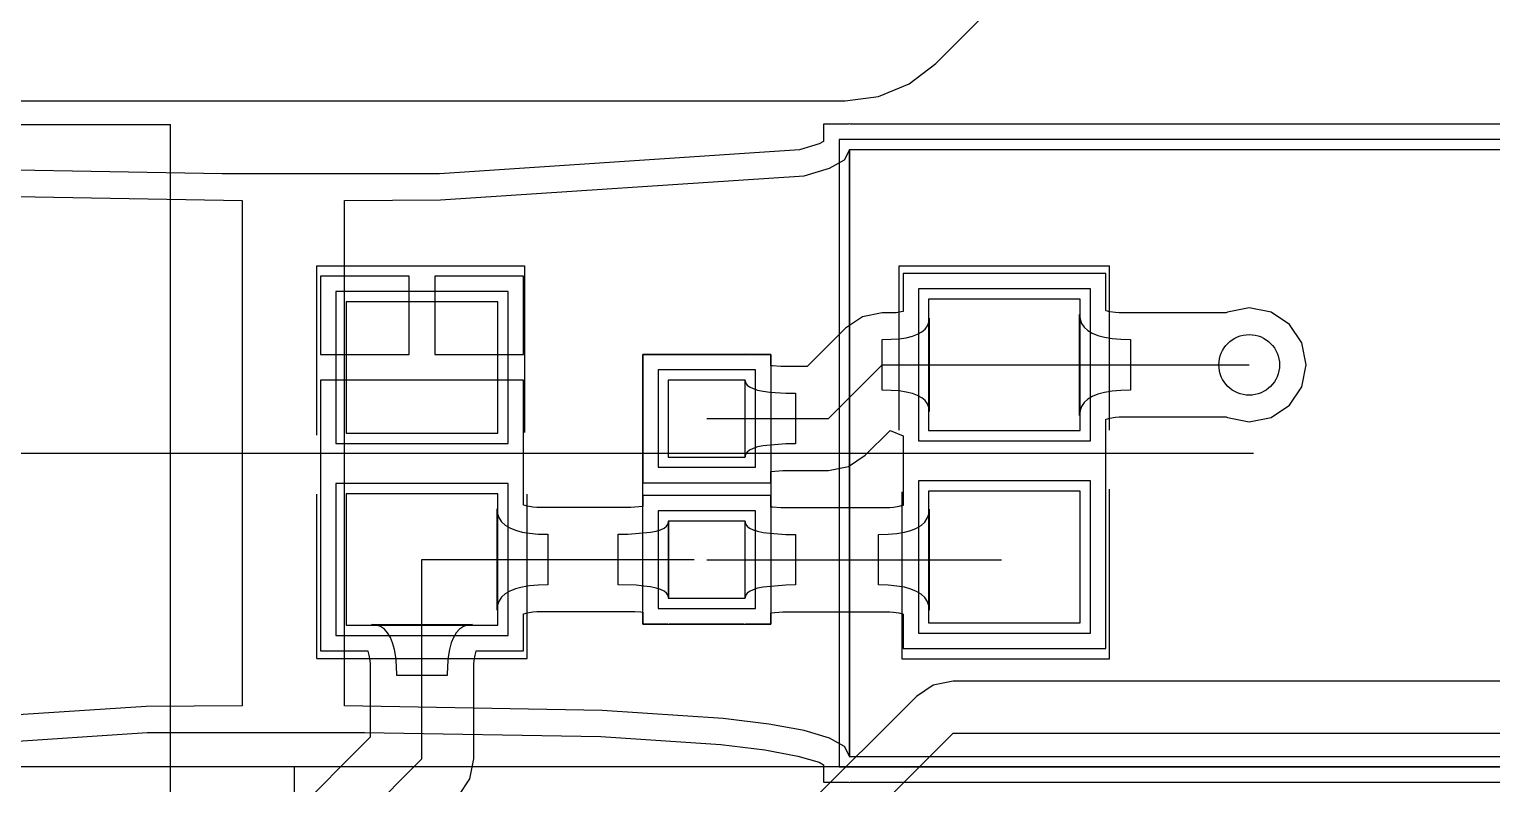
# Model space of a CAD drawing. Header units: millimetres. Extents: x 79 to 123, y 34 to 143.
# Drawn here: x 99.57 to 114.04, y 126.12 to 133.58 of the extents above; entities that cross this region are included whole.
import ezdxf

# ---------------------------------------------------------------- set-up
doc = ezdxf.new("R2010")
doc.units = ezdxf.units.MM
for name, color, linetype in [('BottomLayer', 5, 'Continuous'), ('BottomOverlay', 54, 'Continuous'), ('BottomPaste', 16, 'Continuous'), ('BottomSolder', 6, 'Continuous'), ('MultiLayer', 9, 'Continuous'), ('TopLayer', 1, 'Continuous'), ('TopOverlay', 2, 'Continuous'), ('TopPaste', 8, 'Continuous'), ('TopSolder', 216, 'Continuous')]:
    doc.layers.add(name, color=color, linetype=linetype)

# ---------------------------------------------------------------- blocks, each defined once
blk = doc.blocks.new('18650____________B_1')
at = {"layer": 'BottomLayer'}
for p, q in [((76.631, 16.51), (76.631, 8.51)), ((82.631, 16.51), (76.631, 16.51)), ((82.631, 8.51), (82.631, 16.51))]:
    blk.add_line(p, q, dxfattribs=at)
at = {"layer": 'BottomOverlay'}
for p, q in [((76.531, 42.016), (76.531, 22)), ((76.531, 23.01), (76.531, 2.01)), ((16.054, 22), (76.531, 22))]:
    blk.add_line(p, q, dxfattribs=at)
at = {"layer": 'BottomPaste'}
for p, q in [((76.631, 16.51), (76.631, 8.51)), ((82.631, 16.51), (76.631, 16.51)), ((82.631, 8.51), (82.631, 16.51))]:
    blk.add_line(p, q, dxfattribs=at)
at = {"layer": 'BottomSolder'}
for p, q in [((76.529, 16.611), (76.529, 8.408)), ((82.732, 16.611), (76.529, 16.611)), ((82.732, 8.408), (82.732, 16.611))]:
    blk.add_line(p, q, dxfattribs=at)
blk = doc.blocks.new('C0805_21')
at = {"layer": 'TopLayer'}
for p, q in [((-0.3, 0.75), (-1.6, 0.75)), ((-1.6, 0.75), (-1.6, -0.75)), ((-0.3, -0.75), (-0.3, 0.75)), ((1.6, 0.75), (0.3, 0.75)), ((0.3, 0.75), (0.3, -0.75)), ((1.6, -0.75), (1.6, 0.75)), ((-1.6, -0.75), (-0.3, -0.75)), ((0.3, -0.75), (1.6, -0.75))]:
    blk.add_line(p, q, dxfattribs=at)
at = {"layer": 'TopOverlay'}
for p, q in [((-1.93, -1.041), (-1.93, 1.041)), ((-0.305, 1.041), (-1.93, 1.041)), ((1.956, 1.041), (0.279, 1.041)), ((1.956, -1.016), (1.956, 1.041)), ((-0.305, -1.041), (-1.93, -1.041)), ((0.305, -1.016), (1.956, -1.016))]:
    blk.add_line(p, q, dxfattribs=at)
at = {"layer": 'TopPaste'}
for p, q in [((-0.3, 0.75), (-1.6, 0.75)), ((-1.6, 0.75), (-1.6, -0.75)), ((-0.3, -0.75), (-0.3, 0.75)), ((1.6, 0.75), (0.3, 0.75)), ((0.3, 0.75), (0.3, -0.75)), ((1.6, -0.75), (1.6, 0.75)), ((-1.6, -0.75), (-0.3, -0.75)), ((0.3, -0.75), (1.6, -0.75))]:
    blk.add_line(p, q, dxfattribs=at)
at = {"layer": 'TopSolder'}
for p, q in [((-0.198, 0.852), (-1.702, 0.852)), ((-1.702, 0.852), (-1.702, -0.852)), ((-0.198, -0.852), (-0.198, 0.852)), ((1.702, 0.852), (0.198, 0.852)), ((0.198, 0.852), (0.198, -0.852)), ((1.702, -0.852), (1.702, 0.852)), ((-1.702, -0.852), (-0.198, -0.852)), ((0.198, -0.852), (1.702, -0.852))]:
    blk.add_line(p, q, dxfattribs=at)
blk = doc.blocks.new('C0805_22')
at = {"layer": 'TopLayer'}
for p, q in [((-0.3, 0.75), (-1.6, 0.75)), ((-1.6, 0.75), (-1.6, -0.75)), ((-0.3, -0.75), (-0.3, 0.75)), ((1.6, 0.75), (0.3, 0.75)), ((0.3, 0.75), (0.3, -0.75)), ((1.6, -0.75), (1.6, 0.75)), ((-1.6, -0.75), (-0.3, -0.75)), ((0.3, -0.75), (1.6, -0.75))]:
    blk.add_line(p, q, dxfattribs=at)
at = {"layer": 'TopOverlay'}
for p, q in [((-1.93, 1.041), (-1.93, -1.041)), ((-1.93, 1.041), (-0.305, 1.041)), ((0.279, 1.041), (1.956, 1.041)), ((1.956, 1.041), (1.956, -1.016)), ((-1.93, -1.041), (-0.305, -1.041)), ((1.956, -1.016), (0.305, -1.016))]:
    blk.add_line(p, q, dxfattribs=at)
at = {"layer": 'TopPaste'}
for p, q in [((-0.3, 0.75), (-1.6, 0.75)), ((-1.6, 0.75), (-1.6, -0.75)), ((-0.3, -0.75), (-0.3, 0.75)), ((1.6, 0.75), (0.3, 0.75)), ((0.3, 0.75), (0.3, -0.75)), ((1.6, -0.75), (1.6, 0.75)), ((-1.6, -0.75), (-0.3, -0.75)), ((0.3, -0.75), (1.6, -0.75))]:
    blk.add_line(p, q, dxfattribs=at)
at = {"layer": 'TopSolder'}
for p, q in [((-0.198, 0.852), (-1.702, 0.852)), ((-1.702, 0.852), (-1.702, -0.852)), ((-0.198, -0.852), (-0.198, 0.852)), ((1.702, 0.852), (0.198, 0.852)), ((0.198, 0.852), (0.198, -0.852)), ((1.702, -0.852), (1.702, 0.852)), ((-1.702, -0.852), (-0.198, -0.852)), ((0.198, -0.852), (1.702, -0.852))]:
    blk.add_line(p, q, dxfattribs=at)
blk = doc.blocks.new('INTRODUCTOR_1R0_25')
at = {"layer": 'TopLayer'}
for p, q in [((-1.25, 2), (-1.25, -2)), ((1.25, 2), (-1.25, 2)), ((1.25, -2), (1.25, 2)), ((3.45, 2), (3.45, -2)), ((5.95, 2), (3.45, 2)), ((5.95, -2), (5.95, 2)), ((-1.25, -2), (1.25, -2)), ((3.45, -2), (5.95, -2))]:
    blk.add_line(p, q, dxfattribs=at)
at = {"layer": 'TopOverlay'}
for p, q in [((-1.778, 3.81), (-1.778, -3.81)), ((-1.778, 3.81), (6.35, 3.81)), ((6.35, 3.81), (6.35, -3.81)), ((-1.778, -3.81), (6.35, -3.81))]:
    blk.add_line(p, q, dxfattribs=at)
at = {"layer": 'TopPaste'}
for p, q in [((-1.25, 2), (-1.25, -2)), ((1.25, 2), (-1.25, 2)), ((1.25, -2), (1.25, 2)), ((3.45, 2), (3.45, -2)), ((5.95, 2), (3.45, 2)), ((5.95, -2), (5.95, 2)), ((-1.25, -2), (1.25, -2)), ((3.45, -2), (5.95, -2))]:
    blk.add_line(p, q, dxfattribs=at)
at = {"layer": 'TopSolder'}
for p, q in [((-1.352, 2.102), (-1.352, -2.102)), ((1.352, 2.102), (-1.352, 2.102)), ((1.352, -2.102), (1.352, 2.102)), ((3.348, 2.102), (3.348, -2.102)), ((6.052, 2.102), (3.348, 2.102)), ((6.052, -2.102), (6.052, 2.102)), ((-1.352, -2.102), (1.352, -2.102)), ((3.348, -2.102), (6.052, -2.102))]:
    blk.add_line(p, q, dxfattribs=at)
blk = doc.blocks.new('R0603_47')
at = {"layer": 'TopLayer'}
for p, q in [((-1.079, 0.381), (-1.079, -0.381)), ((-0.317, 0.381), (-1.079, 0.381)), ((-0.317, -0.381), (-0.317, 0.381)), ((0.317, 0.381), (0.317, -0.381)), ((1.079, 0.381), (0.317, 0.381)), ((1.079, -0.381), (1.079, 0.381)), ((-1.079, -0.381), (-0.317, -0.381)), ((0.317, -0.381), (1.079, -0.381))]:
    blk.add_line(p, q, dxfattribs=at)
at = {"layer": 'TopOverlay'}
for p, q in [((-1.334, 0.635), (-1.334, -0.635)), ((-1.334, 0.635), (1.333, 0.635)), ((1.333, 0.635), (1.333, -0.635)), ((1.333, -0.635), (-1.334, -0.635))]:
    blk.add_line(p, q, dxfattribs=at)
at = {"layer": 'TopPaste'}
for p, q in [((-1.079, 0.381), (-1.079, -0.381)), ((-0.317, 0.381), (-1.079, 0.381)), ((-0.317, -0.381), (-0.317, 0.381)), ((0.317, 0.381), (0.317, -0.381)), ((1.079, 0.381), (0.317, 0.381)), ((1.079, -0.381), (1.079, 0.381)), ((-1.079, -0.381), (-0.317, -0.381)), ((0.317, -0.381), (1.079, -0.381))]:
    blk.add_line(p, q, dxfattribs=at)
at = {"layer": 'TopSolder'}
for p, q in [((-1.181, 0.483), (-1.181, -0.483)), ((-0.216, 0.483), (-1.181, 0.483)), ((-0.216, -0.483), (-0.216, 0.483)), ((0.216, 0.483), (0.216, -0.483)), ((1.181, 0.483), (0.216, 0.483)), ((1.181, -0.483), (1.181, 0.483)), ((-1.181, -0.483), (-0.216, -0.483)), ((0.216, -0.483), (1.181, -0.483))]:
    blk.add_line(p, q, dxfattribs=at)

msp = doc.modelspace()

# ---------------------------------------------------------------- linework, layer by layer
at = {"layer": 'BottomLayer'}
for p, q in [((107.677, 132.642), (107.43, 132.642)), ((107.43, 132.642), (107.43, 132.471)), ((107.687, 132.644), (107.677, 132.642)), ((107.697, 132.642), (107.687, 132.644)), ((107.704, 132.642), (107.697, 132.642)), ((107.711, 132.642), (107.704, 132.642)), ((107.714, 132.642), (107.711, 132.642)), ((115.938, 132.642), (107.714, 132.642)), ((107.43, 132.471), (107.385, 132.446)), ((107.191, 132.388), (103.628, 132.152)), ((107.385, 132.446), (107.191, 132.388)), ((107.637, 132.29), (107.687, 132.385)), ((107.687, 132.385), (107.687, 126.391)), ((101.475, 132.15), (99.136, 132.191)), ((107.237, 132.131), (107.487, 132.206)), ((107.487, 132.206), (107.637, 132.29)), ((103.363, 132.15), (101.475, 132.15)), ((103.628, 132.152), (103.363, 132.15)), ((103.637, 131.893), (107.237, 132.131)), ((99.125, 131.932), (101.675, 131.888)), ((101.675, 131.888), (101.675, 126.888)), ((102.687, 131.888), (103.637, 131.893)), ((102.687, 126.888), (102.687, 131.888)), ((95.961, 129.388), (111.684, 129.388)), ((100.725, 126.883), (97.125, 126.644)), ((101.675, 126.888), (100.725, 126.883)), ((105.237, 126.843), (102.687, 126.888)), ((106.437, 126.763), (105.237, 126.843)), ((106.887, 126.709), (106.437, 126.763)), ((107.237, 126.644), (106.887, 126.709)), ((97.171, 126.388), (100.734, 126.624)), ((100.734, 126.624), (100.999, 126.625)), ((100.999, 126.625), (102.887, 126.625)), ((102.887, 126.625), (105.226, 126.584)), ((105.226, 126.584), (106.413, 126.505)), ((107.487, 126.57), (107.237, 126.644)), ((107.637, 126.485), (107.487, 126.57)), ((106.413, 126.505), (106.848, 126.453)), ((106.848, 126.453), (107.176, 126.392)), ((107.176, 126.392), (107.385, 126.33)), ((107.687, 126.391), (107.637, 126.485)), ((107.385, 126.33), (107.43, 126.304)), ((107.43, 126.304), (107.43, 126.134)), ((107.43, 126.134), (107.677, 126.134)), ((107.677, 126.134), (107.687, 126.132)), ((107.687, 126.132), (107.697, 126.134)), ((107.697, 126.134), (107.704, 126.134)), ((107.704, 126.134), (107.711, 126.133)), ((107.711, 126.133), (107.714, 126.134)), ((107.714, 126.134), (115.938, 126.134))]:
    msp.add_line(p, q, dxfattribs=at)
msp.add_circle((111.643, 130.261), 0.3, dxfattribs=at)
at = {"layer": 'MultiLayer'}
msp.add_circle((111.643, 130.261), 0.3, dxfattribs=at)
at = {"layer": 'TopLayer'}
for p, q in [((108.54, 133.243), (110.732, 135.436)), ((108.278, 133.042), (108.54, 133.243)), ((107.645, 132.873), (107.973, 132.916)), ((107.973, 132.916), (108.278, 133.042)), ((94.061, 132.873), (107.645, 132.873)), ((107.645, 132.873), (107.645, 132.873)), ((110.224, 131.165), (108.216, 131.165)), ((108.216, 131.165), (108.216, 130.789)), ((110.224, 130.799), (110.224, 131.165)), ((103.327, 131.14), (102.45, 131.14)), ((102.45, 131.14), (102.45, 130.363)), ((103.327, 130.363), (103.327, 131.14)), ((104.458, 131.14), (103.581, 131.14)), ((103.581, 131.14), (103.581, 130.363)), ((104.458, 130.363), (104.458, 131.14)), ((107.814, 130.736), (107.648, 130.625)), ((108.011, 130.775), (107.814, 130.736)), ((108.123, 130.775), (108.011, 130.775)), ((108.149, 130.777), (108.123, 130.775)), ((108.198, 130.785), (108.149, 130.777)), ((108.216, 130.789), (108.198, 130.785)), ((109.964, 129.761), (109.964, 130.761)), ((109.964, 130.761), (109.969, 130.714)), ((110.228, 130.797), (110.224, 130.799)), ((110.265, 130.787), (110.228, 130.797)), ((110.318, 130.779), (110.265, 130.787)), ((110.355, 130.775), (110.318, 130.779)), ((111.415, 130.775), (110.355, 130.775)), ((111.427, 130.783), (111.415, 130.775)), ((111.643, 130.826), (111.427, 130.783)), ((111.859, 130.783), (111.643, 130.826)), ((112.043, 130.661), (111.859, 130.783)), ((107.648, 130.625), (107.267, 130.244)), ((108.36, 130.564), (108.402, 130.588)), ((108.402, 130.588), (108.434, 130.615)), ((108.434, 130.615), (108.457, 130.647)), ((108.457, 130.647), (108.471, 130.683)), ((108.471, 130.683), (108.476, 130.723)), ((108.476, 130.723), (108.476, 129.799)), ((109.969, 130.714), (109.984, 130.671)), ((109.984, 130.671), (110.009, 130.634)), ((110.009, 130.634), (110.044, 130.601)), ((110.044, 130.601), (110.09, 130.574)), ((112.165, 130.478), (112.043, 130.661)), ((108.011, 130.511), (108.099, 130.514)), ((108.011, 130.011), (108.011, 130.511)), ((108.099, 130.514), (108.178, 130.52)), ((108.178, 130.52), (108.248, 130.53)), ((108.248, 130.53), (108.309, 130.545)), ((108.309, 130.545), (108.36, 130.564)), ((110.09, 130.574), (110.145, 130.551)), ((110.145, 130.551), (110.21, 130.534)), ((110.21, 130.534), (110.286, 130.521)), ((110.286, 130.521), (110.371, 130.514)), ((110.371, 130.514), (110.467, 130.511)), ((110.467, 130.511), (110.467, 130.011)), ((112.208, 130.261), (112.165, 130.478)), ((102.45, 130.363), (103.327, 130.363)), ((103.581, 130.363), (104.458, 130.363)), ((106.642, 130.365), (105.639, 130.365)), ((105.639, 130.365), (105.639, 129.095)), ((106.652, 130.367), (106.642, 130.365)), ((106.661, 130.365), (106.652, 130.367)), ((106.909, 130.365), (106.661, 130.365)), ((106.909, 130.252), (106.909, 130.365)), ((106.923, 130.25), (106.909, 130.252)), ((107.008, 130.244), (106.923, 130.25)), ((107.267, 130.244), (107.008, 130.244)), ((107.48, 129.73), (108.011, 130.261)), ((108.011, 130.261), (109.22, 130.261)), ((109.22, 130.261), (111.643, 130.261)), ((112.165, 130.045), (112.208, 130.261)), ((103.454, 130.109), (102.45, 130.109)), ((102.45, 130.109), (102.45, 129.367)), ((104.458, 130.109), (103.454, 130.109)), ((104.458, 129.367), (104.458, 130.109)), ((106.652, 129.353), (106.652, 130.108)), ((106.652, 130.108), (106.657, 130.084)), ((106.657, 130.084), (106.672, 130.062)), ((106.672, 130.062), (106.697, 130.043)), ((106.697, 130.043), (106.732, 130.027)), ((106.732, 130.027), (106.777, 130.012)), ((106.777, 130.012), (106.832, 130.001)), ((108.099, 130.009), (108.011, 130.011)), ((108.178, 130.003), (108.099, 130.009)), ((110.371, 130.009), (110.286, 130.001)), ((110.467, 130.011), (110.371, 130.009)), ((112.043, 129.862), (112.165, 130.045)), ((106.832, 130.001), (106.897, 129.992)), ((106.897, 129.992), (107.057, 129.982)), ((107.057, 129.982), (107.152, 129.98)), ((107.152, 129.98), (107.152, 129.48)), ((108.248, 129.992), (108.178, 130.003)), ((108.309, 129.977), (108.248, 129.992)), ((108.36, 129.958), (108.309, 129.977)), ((108.402, 129.935), (108.36, 129.958)), ((108.434, 129.908), (108.402, 129.935)), ((108.457, 129.876), (108.434, 129.908)), ((108.471, 129.84), (108.457, 129.876)), ((110.009, 129.889), (109.984, 129.851)), ((110.044, 129.921), (110.009, 129.889)), ((110.09, 129.949), (110.044, 129.921)), ((110.145, 129.971), (110.09, 129.949)), ((110.21, 129.989), (110.145, 129.971)), ((110.286, 130.001), (110.21, 129.989)), ((111.859, 129.74), (112.043, 129.862)), ((106.274, 129.73), (107.48, 129.73)), ((108.476, 129.799), (108.471, 129.84)), ((109.969, 129.809), (109.964, 129.761)), ((109.984, 129.851), (109.969, 129.809)), ((110.224, 129.724), (110.228, 129.725)), ((110.224, 129.392), (110.224, 129.724)), ((110.228, 129.725), (110.265, 129.735)), ((110.265, 129.735), (110.318, 129.744)), ((110.318, 129.744), (110.355, 129.748)), ((110.355, 129.748), (111.415, 129.748)), ((111.415, 129.748), (111.427, 129.74)), ((111.427, 129.74), (111.643, 129.697)), ((111.643, 129.697), (111.859, 129.74)), ((107.843, 129.367), (108.089, 129.613)), ((108.089, 129.613), (108.216, 129.56)), ((106.732, 129.434), (106.697, 129.418)), ((106.777, 129.449), (106.732, 129.434)), ((106.832, 129.46), (106.777, 129.449)), ((107.057, 129.479), (106.832, 129.46)), ((107.152, 129.48), (107.057, 129.479)), ((108.216, 129.56), (108.216, 129.392)), ((102.45, 129.367), (102.45, 129.332)), ((102.45, 129.332), (102.45, 129.205)), ((104.458, 129.24), (104.458, 129.367)), ((106.657, 129.377), (106.652, 129.353)), ((106.672, 129.399), (106.657, 129.377)), ((106.697, 129.418), (106.672, 129.399)), ((107.677, 129.256), (107.843, 129.367)), ((108.216, 129.392), (108.216, 129.357)), ((108.216, 129.357), (108.216, 129.265)), ((110.224, 129.357), (110.224, 129.392)), ((110.224, 129.265), (110.224, 129.357)), ((102.45, 129.205), (102.45, 127.432)), ((104.458, 129.205), (104.458, 129.24)), ((104.458, 128.873), (104.458, 129.205)), ((106.909, 129.207), (107.025, 129.217)), ((106.909, 129.095), (106.909, 129.207)), ((107.025, 129.217), (107.48, 129.217)), ((107.48, 129.217), (107.677, 129.256)), ((108.216, 129.265), (108.216, 129.23)), ((108.216, 129.23), (108.216, 128.871)), ((110.224, 129.23), (110.224, 129.265)), ((110.224, 127.457), (110.224, 129.23)), ((105.639, 129.095), (106.642, 129.095)), ((106.642, 129.095), (106.652, 129.094)), ((106.652, 129.094), (106.661, 129.095)), ((106.661, 129.095), (106.909, 129.095)), ((104.462, 128.872), (104.458, 128.873)), ((104.499, 128.862), (104.462, 128.872)), ((104.553, 128.853), (104.499, 128.862)), ((104.59, 128.85), (104.553, 128.853)), ((105.523, 128.85), (104.59, 128.85)), ((105.639, 128.859), (105.523, 128.85)), ((105.886, 128.969), (105.639, 128.969)), ((105.639, 128.969), (105.639, 128.859)), ((105.896, 128.97), (105.886, 128.969)), ((105.905, 128.969), (105.896, 128.97)), ((106.642, 128.969), (105.905, 128.969)), ((106.652, 128.97), (106.642, 128.969)), ((106.661, 128.969), (106.652, 128.97)), ((106.909, 128.969), (106.661, 128.969)), ((106.909, 128.855), (106.909, 128.969)), ((106.923, 128.853), (106.909, 128.855)), ((107.008, 128.847), (106.923, 128.853)), ((108.085, 128.847), (107.008, 128.847)), ((108.122, 128.851), (108.085, 128.847)), ((108.175, 128.859), (108.122, 128.851)), ((108.212, 128.869), (108.175, 128.859)), ((108.216, 128.871), (108.212, 128.869)), ((104.198, 127.836), (104.198, 128.836)), ((104.198, 128.836), (104.203, 128.788)), ((104.203, 128.788), (104.218, 128.746)), ((104.218, 128.746), (104.243, 128.708)), ((104.243, 128.708), (104.279, 128.676)), ((105.891, 128.688), (105.896, 128.711)), ((105.896, 128.711), (105.896, 127.956)), ((106.652, 127.956), (106.652, 128.711)), ((106.652, 128.711), (106.657, 128.687)), ((108.396, 128.674), (108.431, 128.706)), ((108.431, 128.706), (108.456, 128.744)), ((108.456, 128.744), (108.471, 128.786)), ((108.471, 128.786), (108.476, 128.834)), ((108.476, 128.834), (108.476, 127.834)), ((104.279, 128.676), (104.324, 128.648)), ((104.324, 128.648), (104.379, 128.626)), ((104.379, 128.626), (104.445, 128.608)), ((104.445, 128.608), (104.52, 128.596)), ((104.52, 128.596), (104.606, 128.588)), ((104.606, 128.588), (104.701, 128.586)), ((104.701, 128.586), (104.701, 128.086)), ((105.396, 128.586), (105.491, 128.587)), ((105.396, 128.086), (105.396, 128.586)), ((105.491, 128.587), (105.716, 128.606)), ((105.716, 128.606), (105.771, 128.617)), ((105.771, 128.617), (105.816, 128.631)), ((105.816, 128.631), (105.851, 128.647)), ((105.851, 128.647), (105.876, 128.666)), ((105.876, 128.666), (105.891, 128.688)), ((106.657, 128.687), (106.672, 128.665)), ((106.672, 128.665), (106.697, 128.646)), ((106.697, 128.646), (106.732, 128.63)), ((106.732, 128.63), (106.777, 128.615)), ((106.777, 128.615), (106.832, 128.604)), ((106.832, 128.604), (106.897, 128.595)), ((106.897, 128.595), (107.057, 128.585)), ((107.057, 128.585), (107.152, 128.584)), ((107.152, 128.584), (107.152, 128.084)), ((107.973, 128.584), (108.069, 128.586)), ((107.973, 128.084), (107.973, 128.584)), ((108.069, 128.586), (108.154, 128.594)), ((108.154, 128.594), (108.23, 128.606)), ((108.23, 128.606), (108.295, 128.624)), ((108.295, 128.624), (108.35, 128.646)), ((108.35, 128.646), (108.396, 128.674)), ((103.454, 126.365), (103.454, 128.336)), ((103.454, 128.336), (106.149, 128.336)), ((106.274, 128.334), (109.192, 128.334)), ((104.279, 127.996), (104.243, 127.963)), ((104.324, 128.023), (104.279, 127.996)), ((104.379, 128.046), (104.324, 128.023)), ((104.445, 128.063), (104.379, 128.046)), ((104.52, 128.076), (104.445, 128.063)), ((104.606, 128.083), (104.52, 128.076)), ((104.701, 128.086), (104.606, 128.083)), ((105.576, 128.081), (105.396, 128.086)), ((105.651, 128.074), (105.576, 128.081)), ((105.716, 128.065), (105.651, 128.074)), ((105.771, 128.053), (105.716, 128.065)), ((105.816, 128.039), (105.771, 128.053)), ((105.851, 128.022), (105.816, 128.039)), ((105.876, 128.003), (105.851, 128.022)), ((105.891, 127.98), (105.876, 128.003)), ((105.896, 127.956), (105.891, 127.98)), ((106.657, 127.98), (106.652, 127.956)), ((106.672, 128.002), (106.657, 127.98)), ((106.697, 128.021), (106.672, 128.002)), ((106.732, 128.037), (106.697, 128.021)), ((106.777, 128.052), (106.732, 128.037)), ((106.832, 128.063), (106.777, 128.052)), ((107.057, 128.082), (106.832, 128.063)), ((107.152, 128.084), (107.057, 128.082)), ((108.069, 128.081), (107.973, 128.084)), ((108.154, 128.074), (108.069, 128.081)), ((108.23, 128.061), (108.154, 128.074)), ((108.295, 128.044), (108.23, 128.061)), ((108.35, 128.021), (108.295, 128.044)), ((108.396, 127.994), (108.35, 128.021)), ((108.431, 127.961), (108.396, 127.994)), ((104.203, 127.883), (104.198, 127.836)), ((104.218, 127.926), (104.203, 127.883)), ((104.243, 127.963), (104.218, 127.926)), ((108.456, 127.924), (108.431, 127.961)), ((108.471, 127.881), (108.456, 127.924)), ((108.476, 127.834), (108.471, 127.881)), ((103.002, 127.687), (102.954, 127.692)), ((102.954, 127.692), (103.954, 127.692)), ((103.954, 127.692), (103.907, 127.687)), ((104.458, 127.799), (104.462, 127.8)), ((104.458, 127.432), (104.458, 127.799)), ((104.462, 127.8), (104.499, 127.81)), ((104.499, 127.81), (104.553, 127.819)), ((104.553, 127.819), (104.59, 127.822)), ((104.59, 127.822), (105.561, 127.822)), ((105.561, 127.822), (105.621, 127.817)), ((105.621, 127.817), (105.639, 127.814)), ((105.639, 127.814), (105.639, 127.699)), ((105.639, 127.699), (105.886, 127.699)), ((105.886, 127.699), (105.896, 127.697)), ((105.896, 127.697), (105.905, 127.699)), ((105.905, 127.699), (106.642, 127.699)), ((106.642, 127.699), (106.652, 127.697)), ((106.652, 127.697), (106.661, 127.699)), ((106.661, 127.699), (106.909, 127.699)), ((106.909, 127.81), (107.025, 127.82)), ((106.909, 127.699), (106.909, 127.81)), ((107.025, 127.82), (108.085, 127.82)), ((108.085, 127.82), (108.122, 127.816)), ((108.122, 127.816), (108.175, 127.808)), ((108.175, 127.808), (108.212, 127.798)), ((108.212, 127.798), (108.216, 127.796)), ((108.216, 127.796), (108.216, 127.457)), ((103.044, 127.672), (103.002, 127.687)), ((103.082, 127.647), (103.044, 127.672)), ((103.114, 127.612), (103.082, 127.647)), ((103.142, 127.566), (103.114, 127.612)), ((103.164, 127.511), (103.142, 127.566)), ((103.767, 127.566), (103.744, 127.511)), ((103.794, 127.612), (103.767, 127.566)), ((103.827, 127.647), (103.794, 127.612)), ((103.864, 127.672), (103.827, 127.647)), ((103.907, 127.687), (103.864, 127.672)), ((102.45, 127.432), (102.917, 127.432)), ((102.917, 127.432), (102.918, 127.428)), ((102.918, 127.428), (102.928, 127.391)), ((103.182, 127.446), (103.164, 127.511)), ((103.194, 127.37), (103.182, 127.446)), ((103.727, 127.446), (103.714, 127.37)), ((103.744, 127.511), (103.727, 127.446)), ((103.98, 127.391), (103.99, 127.428)), ((103.99, 127.428), (103.992, 127.432)), ((103.992, 127.432), (104.458, 127.432)), ((108.216, 127.457), (110.224, 127.457)), ((102.928, 127.391), (102.937, 127.338)), ((102.937, 127.338), (102.94, 127.301)), ((102.94, 127.301), (102.94, 126.578)), ((103.202, 127.285), (103.194, 127.37)), ((103.204, 127.189), (103.202, 127.285)), ((103.707, 127.285), (103.704, 127.189)), ((103.714, 127.37), (103.707, 127.285)), ((103.968, 127.301), (103.971, 127.338)), ((103.968, 126.365), (103.968, 127.301)), ((103.971, 127.338), (103.98, 127.391)), ((103.704, 127.189), (103.204, 127.189)), ((108.712, 127.133), (108.515, 127.094)), ((117.076, 127.133), (108.712, 127.133)), ((108.349, 126.982), (107.249, 125.882)), ((108.515, 127.094), (108.349, 126.982)), ((102.94, 126.578), (101.006, 124.644)), ((107.34, 125.247), (108.712, 126.619)), ((108.712, 126.619), (117.076, 126.619)), ((101.219, 124.13), (103.454, 126.365)), ((103.929, 126.168), (103.968, 126.365)), ((103.818, 126.002), (103.929, 126.168))]:
    msp.add_line(p, q, dxfattribs=at)
msp.add_circle((111.643, 130.261), 0.3, dxfattribs=at)

# ---------------------------------------------------------------- block references
for name, p, rotation in [('INTRODUCTOR_1R0_25', (97.155, 126.289), 90), ('18650____________B_1', (124.194, 49.757), 90), ('C0805_22', (103.454, 129.286), 90), ('C0805_21', (109.22, 129.311), 270), ('R0603_47', (106.274, 129.032), 90)]:
    msp.add_blockref(name, p, dxfattribs=dict(rotation=rotation))

doc.saveas('drawing.dxf')
